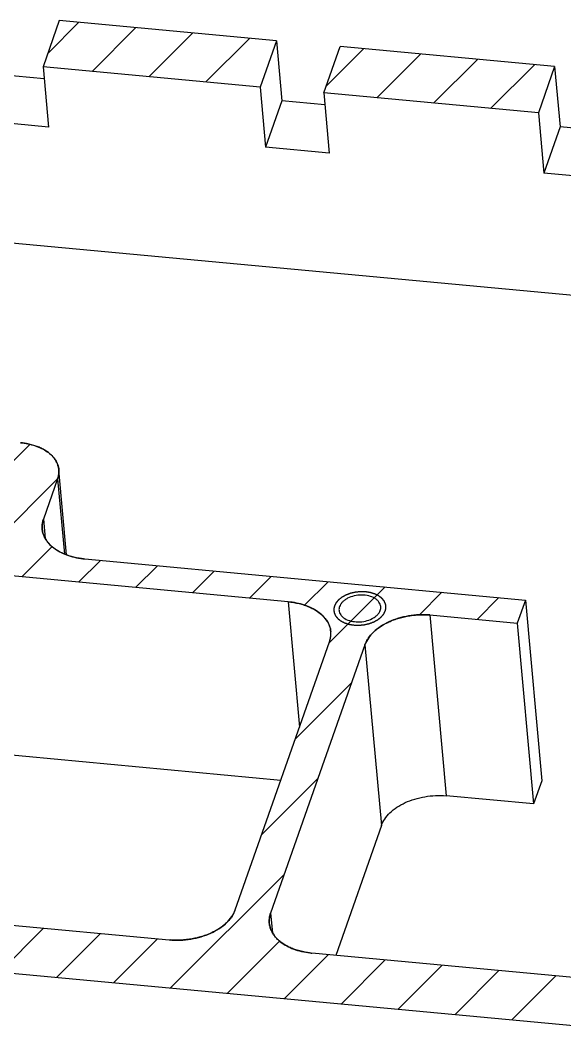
# Model space of a CAD drawing. Header units: millimetres. Extents: x 0 to 420, y 0 to 297.
# Drawn here: x 347.24 to 357.62, y 101.82 to 121.34 of the extents above; entities that cross this region are included whole.
import ezdxf

# ---------------------------------------------------------------- set-up
doc = ezdxf.new("R2010")
doc.units = ezdxf.units.MM
doc.header["$LTSCALE"] = 23.1
doc.layers.get('0').update_dxf_attribs({"linetype": 'CONTINUOUS'})
for name, color, linetype in [('03_ALL_AXES', 7, 'CONTINUOUS'), ('11_ALL_COSMETICS', 7, 'CONTINUOUS'), ('20_ALL_FEATURES', 7, 'CONTINUOUS')]:
    doc.layers.add(name, color=color, linetype=linetype)

msp = doc.modelspace()

# ---------------------------------------------------------------- linework, layer by layer
at = {"color": 4}
for points in [[(353.826, 110.427), (353.818, 110.427), (353.802, 110.427), (353.782, 110.428), (353.765, 110.428), (353.753, 110.429), (353.743, 110.429), (353.736, 110.429), (353.732, 110.429), (353.729, 110.429), (353.726, 110.429), (353.722, 110.429), (353.715, 110.428), (353.701, 110.427), (353.681, 110.425), (353.66, 110.423), (353.646, 110.421), (353.639, 110.421), (353.635, 110.42), (353.632, 110.42), (353.629, 110.419), (353.625, 110.418), (353.618, 110.417), (353.605, 110.414), (353.589, 110.41), (353.573, 110.407), (353.562, 110.404), (353.552, 110.402), (353.545, 110.4), (353.541, 110.399), (353.538, 110.399), (353.535, 110.398), (353.532, 110.396), (353.525, 110.394), (353.516, 110.39), (353.505, 110.386), (353.494, 110.382), (353.483, 110.378), (353.472, 110.374), (353.462, 110.371), (353.456, 110.368), (353.452, 110.367), (353.449, 110.366), (353.447, 110.364), (353.444, 110.363), (353.438, 110.36), (353.43, 110.355), (353.421, 110.35), (353.411, 110.345), (353.401, 110.339), (353.392, 110.334), (353.384, 110.33), (353.378, 110.327), (353.375, 110.325), (353.372, 110.324), (353.37, 110.322), (353.368, 110.32), (353.363, 110.316), (353.356, 110.311), (353.348, 110.305), (353.34, 110.298), (353.332, 110.292), (353.324, 110.286), (353.318, 110.28), (353.313, 110.277), (353.31, 110.275), (353.308, 110.273), (353.307, 110.271), (353.305, 110.269), (353.301, 110.265), (353.296, 110.259), (353.29, 110.252), (353.284, 110.245), (353.278, 110.238), (353.272, 110.231), (353.267, 110.225), (353.263, 110.221), (353.261, 110.218), (353.26, 110.217), (353.259, 110.215), (353.257, 110.212), (353.255, 110.207), (353.252, 110.201), (353.248, 110.193), (353.244, 110.186), (353.24, 110.178), (353.237, 110.171), (353.234, 110.166), (353.232, 110.162), (353.23, 110.159), (353.229, 110.157), (353.228, 110.155), (353.228, 110.153), (353.227, 110.15), (353.227, 110.147), (353.226, 110.143), (353.225, 110.138), (353.224, 110.131), (353.222, 110.123), (353.22, 110.116), (353.219, 110.109), (353.218, 110.104), (353.217, 110.1), (353.217, 110.097), (353.216, 110.094), (353.216, 110.092), (353.216, 110.09), (353.216, 110.088), (353.217, 110.084), (353.217, 110.081), (353.218, 110.075), (353.218, 110.069), (353.219, 110.061), (353.22, 110.054), (353.221, 110.047), (353.221, 110.042), (353.222, 110.038), (353.222, 110.035), (353.222, 110.032), (353.222, 110.03), (353.223, 110.028), (353.224, 110.026), (353.226, 110.023), (353.227, 110.019), (353.229, 110.014), (353.232, 110.008), (353.235, 110.001), (353.238, 109.994), (353.241, 109.987), (353.243, 109.983), (353.245, 109.979), (353.246, 109.976), (353.247, 109.973), (353.248, 109.971), (353.249, 109.97), (353.251, 109.967), (353.253, 109.965), (353.256, 109.961), (353.26, 109.957), (353.264, 109.951), (353.27, 109.944), (353.275, 109.937), (353.281, 109.931), (353.285, 109.925), (353.289, 109.921), (353.29, 109.919), (353.292, 109.917), (353.294, 109.916), (353.296, 109.914), (353.3, 109.91), (353.307, 109.905), (353.314, 109.9), (353.322, 109.894), (353.329, 109.888), (353.336, 109.882), (353.343, 109.878), (353.347, 109.874), (353.349, 109.872), (353.351, 109.871), (353.354, 109.87), (353.357, 109.868), (353.362, 109.865), (353.37, 109.862), (353.379, 109.857), (353.388, 109.852), (353.397, 109.848), (353.406, 109.843), (353.414, 109.839), (353.419, 109.836), (353.422, 109.835), (353.425, 109.834), (353.427, 109.833), (353.431, 109.832), (353.437, 109.83), (353.446, 109.827), (353.456, 109.824), (353.467, 109.82), (353.477, 109.817), (353.488, 109.814), (353.497, 109.811), (353.503, 109.809), (353.506, 109.808), (353.509, 109.807), (353.512, 109.807), (353.516, 109.806), (353.523, 109.805), (353.532, 109.803), (353.544, 109.801), (353.56, 109.799), (353.579, 109.796), (353.595, 109.793), (353.603, 109.792)], [(353.603, 109.792), (353.611, 109.792), (353.627, 109.791), (353.647, 109.791), (353.663, 109.79), (353.675, 109.79), (353.685, 109.79), (353.692, 109.789), (353.696, 109.789), (353.699, 109.789), (353.702, 109.79), (353.707, 109.79), (353.714, 109.791), (353.728, 109.792), (353.748, 109.794), (353.768, 109.796), (353.782, 109.797), (353.789, 109.798), (353.794, 109.798), (353.797, 109.799), (353.799, 109.799), (353.803, 109.8), (353.81, 109.802), (353.824, 109.805), (353.84, 109.808), (353.855, 109.812), (353.867, 109.815), (353.877, 109.817), (353.884, 109.818), (353.888, 109.819), (353.891, 109.82), (353.893, 109.821), (353.897, 109.822), (353.903, 109.825), (353.913, 109.828), (353.924, 109.832), (353.935, 109.836), (353.946, 109.84), (353.957, 109.845), (353.966, 109.848), (353.973, 109.85), (353.977, 109.852), (353.979, 109.853), (353.982, 109.854), (353.985, 109.856), (353.991, 109.859), (353.999, 109.863), (354.008, 109.869), (354.018, 109.874), (354.027, 109.879), (354.037, 109.884), (354.045, 109.889), (354.051, 109.892), (354.054, 109.894), (354.056, 109.895), (354.058, 109.897), (354.061, 109.899), (354.066, 109.902), (354.072, 109.908), (354.08, 109.914), (354.088, 109.92), (354.096, 109.927), (354.104, 109.933), (354.111, 109.938), (354.116, 109.942), (354.118, 109.944), (354.121, 109.945), (354.122, 109.947), (354.124, 109.95), (354.127, 109.954), (354.133, 109.96), (354.139, 109.967), (354.145, 109.974), (354.151, 109.981), (354.157, 109.988), (354.162, 109.994), (354.165, 109.998), (354.167, 110), (354.169, 110.002), (354.17, 110.004), (354.171, 110.007), (354.174, 110.011), (354.177, 110.018), (354.181, 110.025), (354.185, 110.033), (354.189, 110.041), (354.192, 110.047), (354.195, 110.052), (354.197, 110.056), (354.198, 110.059), (354.2, 110.062), (354.201, 110.064), (354.201, 110.066), (354.201, 110.068), (354.202, 110.072), (354.203, 110.076), (354.204, 110.081), (354.205, 110.087), (354.207, 110.095), (354.208, 110.103), (354.21, 110.109), (354.211, 110.115), (354.211, 110.119), (354.212, 110.122), (354.212, 110.124), (354.213, 110.126), (354.213, 110.128), (354.212, 110.131), (354.212, 110.134), (354.212, 110.138), (354.211, 110.143), (354.21, 110.15), (354.21, 110.157), (354.209, 110.165), (354.208, 110.171), (354.208, 110.177), (354.207, 110.181), (354.207, 110.184), (354.206, 110.186), (354.206, 110.188), (354.205, 110.19), (354.205, 110.193), (354.203, 110.196), (354.202, 110.199), (354.199, 110.204), (354.197, 110.21), (354.194, 110.218), (354.19, 110.225), (354.188, 110.231), (354.186, 110.236), (354.184, 110.24), (354.183, 110.243), (354.182, 110.245), (354.181, 110.247), (354.18, 110.249), (354.178, 110.251), (354.175, 110.254), (354.173, 110.257), (354.169, 110.262), (354.164, 110.268), (354.159, 110.274), (354.153, 110.281), (354.148, 110.288), (354.143, 110.294), (354.14, 110.298), (354.138, 110.3), (354.137, 110.302), (354.135, 110.303), (354.133, 110.305), (354.128, 110.308), (354.122, 110.313), (354.115, 110.319), (354.107, 110.325), (354.1, 110.33), (354.092, 110.336), (354.086, 110.341), (354.082, 110.344), (354.079, 110.346), (354.078, 110.348), (354.075, 110.349), (354.072, 110.35), (354.067, 110.353), (354.059, 110.357), (354.05, 110.362), (354.041, 110.366), (354.032, 110.371), (354.022, 110.376), (354.015, 110.379), (354.009, 110.382), (354.006, 110.384), (354.004, 110.385), (354.001, 110.386), (353.998, 110.387), (353.992, 110.389), (353.983, 110.391), (353.972, 110.395), (353.962, 110.398), (353.951, 110.401), (353.941, 110.405), (353.932, 110.407), (353.926, 110.409), (353.922, 110.41), (353.92, 110.411), (353.917, 110.412), (353.913, 110.412), (353.906, 110.414), (353.896, 110.415), (353.885, 110.417), (353.869, 110.42), (353.849, 110.423), (353.834, 110.425), (353.826, 110.427)]]:
    msp.add_open_spline(points, degree=3, knots=[0, 0, 0, 0, 0.015625, 0.03125, 0.039062, 0.046875, 0.054688, 0.058594, 0.060547, 0.0625, 0.064453, 0.066406, 0.070312, 0.078125, 0.09375, 0.109375, 0.117188, 0.121094, 0.123047, 0.125, 0.126953, 0.128906, 0.132812, 0.140625, 0.15625, 0.164062, 0.171875, 0.179688, 0.183594, 0.185547, 0.1875, 0.189453, 0.191406, 0.195312, 0.203125, 0.210938, 0.21875, 0.226562, 0.234375, 0.242188, 0.246094, 0.248047, 0.25, 0.251953, 0.253906, 0.257812, 0.265625, 0.273438, 0.28125, 0.289062, 0.296875, 0.304688, 0.308594, 0.310547, 0.3125, 0.314453, 0.316406, 0.320312, 0.328125, 0.335938, 0.34375, 0.351562, 0.359375, 0.367188, 0.371094, 0.373047, 0.375, 0.376953, 0.378906, 0.382812, 0.390625, 0.398438, 0.40625, 0.414062, 0.421875, 0.429688, 0.433594, 0.435547, 0.4375, 0.439453, 0.441406, 0.445312, 0.453125, 0.460938, 0.46875, 0.476562, 0.484375, 0.488281, 0.492188, 0.496094, 0.498047, 0.5, 0.501953, 0.503906, 0.507812, 0.511719, 0.515625, 0.523438, 0.53125, 0.539062, 0.546875, 0.550781, 0.554688, 0.558594, 0.560547, 0.5625, 0.564453, 0.566406, 0.570312, 0.574219, 0.578125, 0.585938, 0.59375, 0.601562, 0.609375, 0.613281, 0.617188, 0.621094, 0.623047, 0.625, 0.626953, 0.628906, 0.632812, 0.636719, 0.640625, 0.648438, 0.65625, 0.664062, 0.671875, 0.675781, 0.679688, 0.683594, 0.685547, 0.6875, 0.689453, 0.691406, 0.695312, 0.699219, 0.703125, 0.710938, 0.71875, 0.726562, 0.734375, 0.742188, 0.746094, 0.748047, 0.75, 0.751953, 0.753906, 0.757812, 0.765625, 0.773438, 0.78125, 0.789062, 0.796875, 0.804688, 0.808594, 0.810547, 0.8125, 0.814453, 0.816406, 0.820312, 0.828125, 0.835938, 0.84375, 0.851562, 0.859375, 0.867188, 0.871094, 0.873047, 0.875, 0.876953, 0.878906, 0.882812, 0.890625, 0.898438, 0.90625, 0.914062, 0.921875, 0.929688, 0.933594, 0.935547, 0.9375, 0.939453, 0.941406, 0.945312, 0.953125, 0.960938, 0.96875, 0.984375, 1, 1, 1, 1], dxfattribs=at)
at = {"layer": '03_ALL_AXES', "color": 7}
for points, knots in [([(354.113, 110.145), (354.111, 110.16), (354.104, 110.191), (354.08, 110.234), (354.045, 110.272), (353.982, 110.318), (353.882, 110.356), (353.746, 110.371), (353.608, 110.355), (353.499, 110.317), (353.426, 110.272), (353.381, 110.234), (353.347, 110.192), (353.331, 110.161), (353.325, 110.146)], [0, 0, 0, 0, 0.047376, 0.096835, 0.149976, 0.207683, 0.336597, 0.479431, 0.626599, 0.767221, 0.832299, 0.892797, 0.948543, 1, 1, 1, 1]), ([(353.325, 110.146), (353.321, 110.134), (353.315, 110.11), (353.315, 110.085), (353.316, 110.073)], [0, 0, 0, 0, 0.50695, 1, 1, 1, 1]), ([(354.103, 110.073), (354.107, 110.085), (354.113, 110.109), (354.114, 110.133), (354.113, 110.145)], [0, 0, 0, 0, 0.50695, 1, 1, 1, 1]), ([(353.316, 110.073), (353.317, 110.058), (353.325, 110.027), (353.348, 109.985), (353.383, 109.946), (353.446, 109.901), (353.547, 109.863), (353.682, 109.848), (353.821, 109.863), (353.929, 109.902), (354.003, 109.946), (354.048, 109.984), (354.082, 110.026), (354.098, 110.057), (354.103, 110.073)], [0, 0, 0, 0, 0.047376, 0.096835, 0.149976, 0.207683, 0.336597, 0.479431, 0.626599, 0.767221, 0.832299, 0.892797, 0.948543, 1, 1, 1, 1])]:
    msp.add_open_spline(points, degree=3, knots=knots, dxfattribs=at)
at = {"layer": '11_ALL_COSMETICS', "color": 7}
for p, q in [((347.977, 121.343), (347.666, 120.458)), ((352.122, 120.956), (347.977, 121.343)), ((352.122, 120.956), (351.811, 120.071)), ((353.027, 119.958), (353.338, 120.843)), ((357.432, 120.461), (353.338, 120.843)), ((351.811, 120.071), (347.666, 120.458)), ((357.432, 120.461), (357.121, 119.576)), ((357.121, 119.576), (353.027, 119.958)), ((347.967, 112.761), (347.967, 112.762)), ((347.945, 112.588), (347.675, 111.818)), ((347.65, 111.624), (347.65, 111.625)), ((348.464, 111.055), (356.874, 110.27)), ((352.346, 110.237), (345.241, 110.9)), ((356.874, 110.27), (356.719, 109.829)), ((355.048, 109.985), (356.719, 109.829)), ((351.335, 104.351), (353.134, 109.473)), ((353.812, 109.414), (352.011, 104.288)), ((298.943, 107.637), (380.524, 100.022)), ((342.051, 104.528), (350.077, 103.779)), ((351.986, 104.094), (351.986, 104.095)), ((367.477, 102.154), (352.799, 103.524))]:
    msp.add_line(p, q, dxfattribs=at)
at = {"layer": '11_ALL_COSMETICS', "color": 4}
for p, q in [((347.755, 120.711), (348.352, 121.308)), ((348.603, 120.371), (349.439, 121.207)), ((349.689, 120.269), (350.525, 121.105)), ((350.776, 120.168), (351.612, 121.004)), ((353.073, 120.089), (353.785, 120.801)), ((354.035, 119.864), (354.871, 120.7)), ((355.122, 119.762), (355.958, 120.598)), ((356.208, 119.661), (357.045, 120.497)), ((346.879, 112.708), (347.417, 113.245)), ((346.173, 110.813), (347.944, 112.585)), ((347.259, 110.712), (347.838, 111.291)), ((348.346, 110.61), (348.762, 111.027)), ((349.432, 110.509), (349.849, 110.925)), ((350.519, 110.407), (350.935, 110.824)), ((351.605, 110.306), (352.022, 110.722)), ((352.659, 110.171), (353.108, 110.621)), ((353.127, 109.452), (354.195, 110.52)), ((354.851, 109.988), (355.281, 110.418)), ((355.951, 109.9), (356.368, 110.317)), ((352.483, 107.62), (353.559, 108.696)), ((351.84, 105.789), (352.916, 106.865)), ((350.101, 102.862), (352.273, 105.034)), ((346.841, 103.166), (347.678, 104.002)), ((347.928, 103.065), (348.764, 103.901)), ((349.015, 102.963), (349.851, 103.8)), ((351.188, 102.761), (352.182, 103.755)), ((352.274, 102.659), (353.11, 103.495)), ((353.361, 102.558), (354.197, 103.394)), ((354.447, 102.456), (355.283, 103.293)), ((355.534, 102.355), (356.37, 103.191)), ((356.62, 102.254), (357.456, 103.09))]:
    msp.add_line(p, q, dxfattribs=at)
at = {"layer": '11_ALL_COSMETICS', "color": 7}
for centre, radius, start, end in [((347.108, 111.907), 1.375, 83.7046, 84.6685), ((347.584, 112.725), 0.385, 5.1647, 5.5146), ((348.076, 111.666), 0.428, 185.1647, 185.517), ((348.606, 112.575), 1.527, 263.7034, 264.6671), ((352.705, 109.628), 0.457, 348.9945, 349.9368), ((352.708, 109.627), 0.453, 349.9366, 351.1693), ((352.712, 109.627), 0.449, 351.1697, 352.1187), ((352.715, 109.626), 0.446, 352.1183, 353.377), ((352.718, 109.626), 0.443, 353.3774, 354.3212), ((352.733, 109.625), 0.428, 5.1647, 5.6164), ((352.733, 109.625), 0.428, 3.2733, 5.1645), ((352.721, 109.625), 0.44, 354.3208, 355.6098), ((352.732, 109.625), 0.429, 1.0157, 3.2729), ((352.726, 109.625), 0.435, 356.5412, 357.8923), ((352.724, 109.625), 0.437, 355.6102, 356.5415), ((352.731, 109.625), 0.43, 0.2754, 1.0163), ((352.73, 109.625), 0.431, 358.7731, 0.275), ((352.728, 109.625), 0.433, 357.8926, 358.7735), ((352.667, 109.638), 0.496, 340.6373, 342.6776), ((352.674, 109.635), 0.488, 342.6813, 343.3601), ((352.679, 109.634), 0.482, 343.3587, 344.7548), ((352.685, 109.632), 0.477, 344.756, 345.5747), ((352.69, 109.631), 0.471, 345.5738, 346.859), ((352.695, 109.63), 0.466, 346.8598, 347.757), ((352.7, 109.629), 0.461, 347.7564, 348.9938), ((350.855, 104.52), 0.509, 338.6343, 340.639), ((352.412, 104.136), 0.428, 185.1647, 185.514), ((350.22, 105.318), 1.547, 264.6682, 265.6239), ((352.941, 105.045), 1.527, 263.7054, 264.6691)]:
    msp.add_arc(centre, radius, start, end, dxfattribs=at)
for points, knots in [([(347.967, 112.762), (347.967, 112.767), (347.964, 112.794), (347.953, 112.84), (347.929, 112.9), (347.895, 112.958), (347.852, 113.013), (347.799, 113.064), (347.738, 113.111), (347.669, 113.152), (347.593, 113.189), (347.511, 113.22), (347.423, 113.245), (347.338, 113.262), (347.283, 113.27), (347.258, 113.273)], [0, 0, 0, 0, 0.020815, 0.104073, 0.187332, 0.270591, 0.35385, 0.437108, 0.520367, 0.603626, 0.686884, 0.770143, 0.853402, 0.93666, 1, 1, 1, 1]), ([(347.945, 112.588), (347.953, 112.609), (347.964, 112.651), (347.97, 112.709), (347.969, 112.744), (347.968, 112.759)], [0, 0, 0, 0, 0.370105, 0.740211, 1, 1, 1, 1]), ([(347.65, 111.628), (347.649, 111.644), (347.647, 111.684), (347.654, 111.748), (347.667, 111.795), (347.675, 111.818)], [0, 0, 0, 0, 0.25972, 0.62986, 1, 1, 1, 1]), ([(348.438, 111.057), (348.411, 111.06), (348.349, 111.069), (348.255, 111.088), (348.158, 111.116), (348.067, 111.15), (347.982, 111.191), (347.905, 111.237), (347.838, 111.289), (347.779, 111.346), (347.731, 111.407), (347.693, 111.471), (347.666, 111.538), (347.654, 111.589), (347.651, 111.619), (347.65, 111.624)], [0, 0, 0, 0, 0.063341, 0.146599, 0.229858, 0.313117, 0.396375, 0.479634, 0.562892, 0.646151, 0.72941, 0.812668, 0.895927, 0.979185, 1, 1, 1, 1]), ([(352.346, 110.237), (352.381, 110.233), (352.452, 110.224), (352.554, 110.203), (352.651, 110.176), (352.743, 110.141), (352.827, 110.1), (352.904, 110.054), (352.972, 110.002), (353.03, 109.945), (353.079, 109.885), (353.116, 109.821), (353.143, 109.754), (353.155, 109.702), (353.158, 109.673), (353.159, 109.667)], [0, 0, 0, 0, 0.081633, 0.163265, 0.244898, 0.326531, 0.408163, 0.489796, 0.571429, 0.653061, 0.734694, 0.816327, 0.897959, 0.979592, 1, 1, 1, 1]), ([(353.812, 109.414), (353.82, 109.437), (353.839, 109.483), (353.88, 109.549), (353.93, 109.613), (353.991, 109.674), (354.06, 109.732), (354.137, 109.784), (354.222, 109.832), (354.314, 109.874), (354.411, 109.911), (354.512, 109.94), (354.617, 109.964), (354.724, 109.98), (354.833, 109.989), (354.941, 109.991), (355.013, 109.987), (355.048, 109.985)], [0, 0, 0, 0, 0.066652, 0.133303, 0.199955, 0.266607, 0.333258, 0.39991, 0.466561, 0.533213, 0.599865, 0.666516, 0.733168, 0.79982, 0.866471, 0.933123, 1, 1, 1, 1]), ([(351.329, 104.334), (351.322, 104.317), (351.303, 104.276), (351.265, 104.214), (351.214, 104.149), (351.152, 104.087), (351.082, 104.029), (351.003, 103.976), (350.916, 103.928), (350.823, 103.885), (350.724, 103.849), (350.62, 103.819), (350.514, 103.796), (350.405, 103.781), (350.295, 103.772), (350.194, 103.771), (350.13, 103.774), (350.102, 103.776)], [0, 0, 0, 0, 0.052389, 0.121252, 0.190116, 0.258979, 0.327842, 0.396705, 0.465568, 0.534432, 0.603295, 0.672158, 0.741021, 0.809884, 0.878748, 0.947611, 1, 1, 1, 1]), ([(351.986, 104.098), (351.984, 104.114), (351.983, 104.154), (351.99, 104.218), (352.002, 104.265), (352.011, 104.288)], [0, 0, 0, 0, 0.259809, 0.629905, 1, 1, 1, 1]), ([(352.774, 103.527), (352.747, 103.53), (352.685, 103.539), (352.591, 103.558), (352.494, 103.586), (352.402, 103.62), (352.318, 103.661), (352.241, 103.707), (352.173, 103.759), (352.115, 103.816), (352.066, 103.876), (352.029, 103.941), (352.002, 104.008), (351.99, 104.059), (351.987, 104.088), (351.986, 104.094)], [0, 0, 0, 0, 0.063341, 0.146599, 0.229858, 0.313117, 0.396375, 0.479634, 0.562892, 0.646151, 0.72941, 0.812668, 0.895927, 0.979185, 1, 1, 1, 1])]:
    msp.add_open_spline(points, degree=3, knots=knots, dxfattribs=at)
at = {"layer": '20_ALL_FEATURES', "color": 7}
for p, q in [((347.977, 121.343), (347.666, 120.458)), ((352.122, 120.956), (347.977, 121.343)), ((352.122, 120.956), (351.811, 120.071)), ((352.122, 120.956), (352.226, 119.805)), ((353.027, 119.958), (353.338, 120.843)), ((357.432, 120.461), (353.338, 120.843)), ((347.687, 120.229), (346.866, 120.305)), ((347.666, 120.458), (347.77, 119.307)), ((351.811, 120.071), (347.666, 120.458)), ((357.432, 120.461), (357.121, 119.576)), ((357.432, 120.461), (357.536, 119.31)), ((351.811, 120.071), (351.915, 118.92)), ((353.027, 119.958), (353.131, 118.806)), ((357.121, 119.576), (353.027, 119.958)), ((352.226, 119.805), (351.915, 118.92)), ((353.047, 119.729), (352.226, 119.805)), ((357.121, 119.576), (357.225, 118.424)), ((347.77, 119.307), (346.555, 119.42)), ((357.536, 119.31), (357.225, 118.424)), ((358.357, 119.233), (357.536, 119.31)), ((353.131, 118.806), (351.915, 118.92)), ((358.44, 118.311), (357.225, 118.424)), ((362.633, 115.636), (346.249, 117.166)), ((348.115, 111.132), (347.968, 112.759)), ((347.945, 112.588), (347.675, 111.818)), ((348.464, 111.055), (356.874, 110.27)), ((352.346, 110.237), (345.241, 110.9)), ((356.874, 110.27), (356.719, 109.829)), ((356.874, 110.27), (357.186, 106.816)), ((355.048, 109.985), (356.719, 109.829)), ((356.719, 109.829), (357.031, 106.375)), ((351.335, 104.351), (353.134, 109.473)), ((353.812, 109.414), (352.011, 104.288)), ((298.943, 107.637), (380.524, 100.022)), ((352.204, 106.825), (345.553, 107.446)), ((357.186, 106.816), (357.031, 106.375)), ((357.031, 106.375), (355.36, 106.531)), ((354.124, 105.96), (353.253, 103.482)), ((342.051, 104.528), (350.077, 103.779)), ((367.477, 102.154), (352.799, 103.524))]:
    msp.add_line(p, q, dxfattribs=at)
at = {"layer": '20_ALL_FEATURES', "color": 4}
for p, q in [((347.945, 112.588), (348.076, 111.148)), ((347.675, 111.818), (347.709, 111.445)), ((352.346, 110.237), (352.562, 107.844)), ((355.048, 109.985), (355.36, 106.531)), ((353.812, 109.414), (354.124, 105.96)), ((352.011, 104.288), (352.044, 103.915))]:
    msp.add_line(p, q, dxfattribs=at)
at = {"layer": '20_ALL_FEATURES', "color": 7}
for points, knots in [([(347.235, 113.275), (347.33, 113.266), (347.469, 113.239), (347.638, 113.17), (347.746, 113.108), (347.835, 113.033), (347.904, 112.949), (347.95, 112.857), (347.965, 112.792), (347.968, 112.759)], [0, 0, 0, 0, 0.296791, 0.434518, 0.563365, 0.683058, 0.794312, 0.898978, 1, 1, 1, 1]), ([(347.968, 112.759), (347.97, 112.731), (347.969, 112.672), (347.955, 112.616), (347.945, 112.588)], [0, 0, 0, 0, 0.493044, 1, 1, 1, 1]), ([(347.675, 111.818), (347.664, 111.787), (347.649, 111.724), (347.647, 111.659), (347.65, 111.628)], [0, 0, 0, 0, 0.506948, 1, 1, 1, 1]), ([(347.65, 111.628), (347.653, 111.592), (347.669, 111.519), (347.721, 111.417), (347.797, 111.323), (347.897, 111.241), (348.017, 111.171), (348.204, 111.095), (348.358, 111.064), (348.464, 111.055)], [0, 0, 0, 0, 0.101022, 0.205689, 0.316944, 0.436636, 0.565482, 0.703209, 1, 1, 1, 1]), ([(353.159, 109.664), (353.156, 109.7), (353.14, 109.772), (353.089, 109.874), (353.012, 109.968), (352.912, 110.051), (352.793, 110.12), (352.606, 110.197), (352.451, 110.227), (352.346, 110.237)], [0, 0, 0, 0, 0.101021, 0.205688, 0.316942, 0.436634, 0.565481, 0.703209, 1, 1, 1, 1]), ([(355.048, 109.985), (354.981, 109.99), (354.846, 109.993), (354.645, 109.972), (354.45, 109.926), (354.27, 109.859), (354.11, 109.771), (353.976, 109.666), (353.874, 109.548), (353.827, 109.459), (353.812, 109.414)], [0, 0, 0, 0, 0.139218, 0.279632, 0.41811, 0.551685, 0.677834, 0.794791, 0.901899, 1, 1, 1, 1]), ([(353.134, 109.473), (353.145, 109.504), (353.161, 109.567), (353.162, 109.632), (353.159, 109.664)], [0, 0, 0, 0, 0.506951, 1, 1, 1, 1]), ([(354.124, 105.96), (354.139, 106.005), (354.186, 106.094), (354.288, 106.212), (354.422, 106.317), (354.582, 106.405), (354.762, 106.473), (354.957, 106.518), (355.158, 106.539), (355.293, 106.536), (355.36, 106.531)], [0, 0, 0, 0, 0.098101, 0.205209, 0.322166, 0.448315, 0.58189, 0.720368, 0.860782, 1, 1, 1, 1]), ([(350.077, 103.779), (350.145, 103.772), (350.282, 103.769), (350.486, 103.788), (350.684, 103.833), (350.868, 103.901), (351.031, 103.989), (351.167, 104.095), (351.272, 104.215), (351.319, 104.306), (351.335, 104.351)], [0, 0, 0, 0, 0.138897, 0.279201, 0.417724, 0.551432, 0.677736, 0.794808, 0.901952, 1, 1, 1, 1]), ([(352.011, 104.288), (352, 104.257), (351.984, 104.194), (351.983, 104.129), (351.986, 104.098)], [0, 0, 0, 0, 0.506951, 1, 1, 1, 1]), ([(351.986, 104.098), (351.989, 104.062), (352.005, 103.989), (352.057, 103.887), (352.133, 103.793), (352.233, 103.711), (352.352, 103.641), (352.539, 103.565), (352.694, 103.534), (352.799, 103.524)], [0, 0, 0, 0, 0.101021, 0.205688, 0.316942, 0.436634, 0.565481, 0.703209, 1, 1, 1, 1])]:
    msp.add_open_spline(points, degree=3, knots=knots, dxfattribs=at)

doc.saveas('drawing.dxf')
